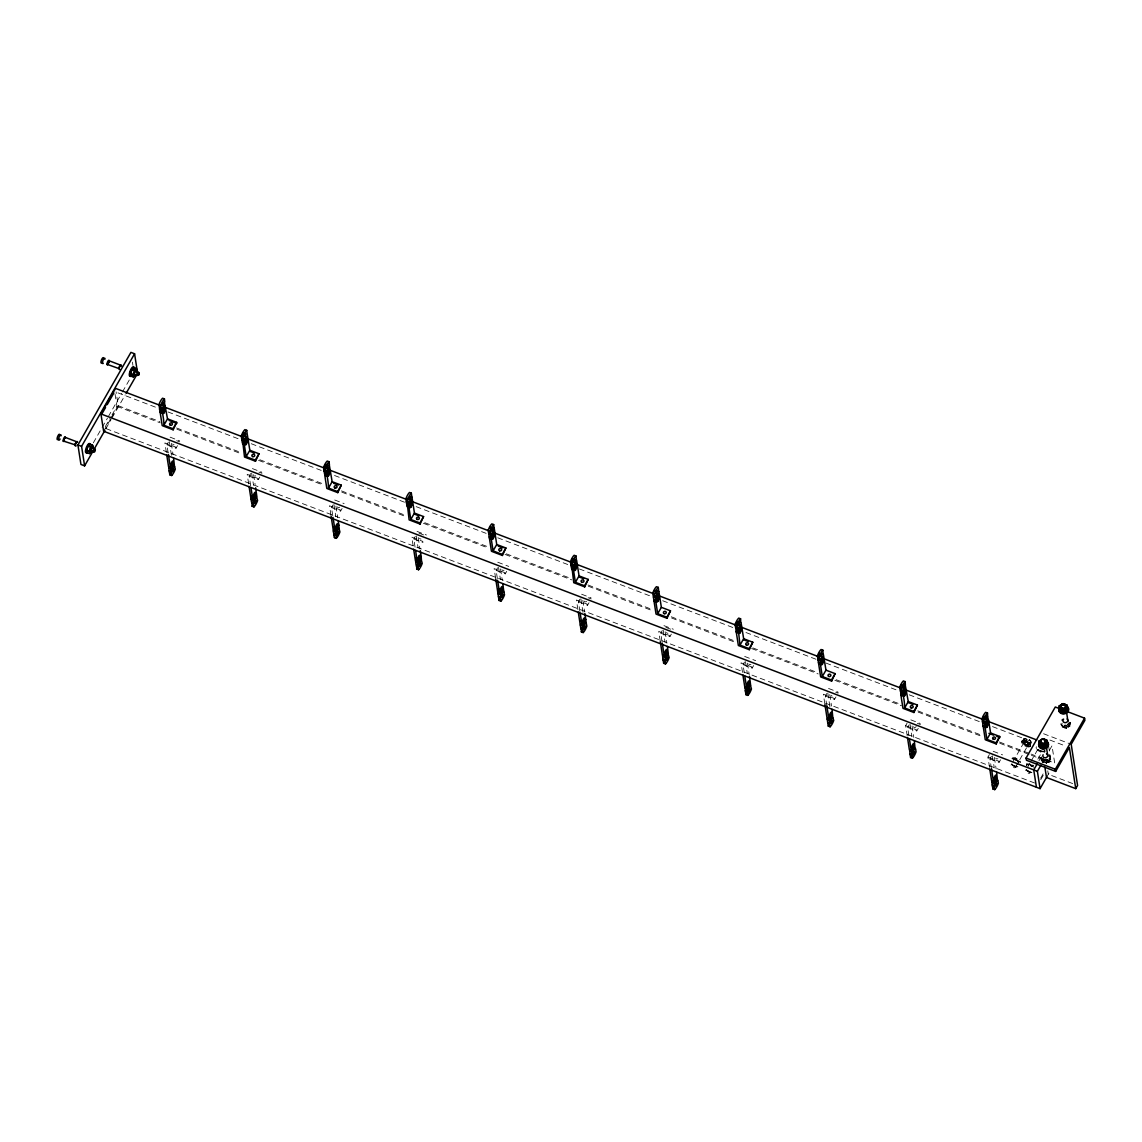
<?xml version="1.0" encoding="UTF-8"?>
<svg xmlns="http://www.w3.org/2000/svg" width="1142" height="1142" viewBox="0 0 1142 1142"><rect width="100%" height="100%" fill="white"/><g stroke="black" fill="none" stroke-linecap="round" stroke-linejoin="round"><path stroke-width="0.75" stroke-dasharray="5 3.75" d="M1029.913 740.187L1031.269 742.7L1029.998 745.74L1026.715 745.598L1023.061 743.099L1024.317 740.901L1023.946 738.531L1026.472 738.417M93.316 442.853L101.253 428.964M102.138 427.422L107.448 418.172M108.319 416.616L121.566 393.476M122.451 391.934L130.402 378.045M105.349 426.58L111.145 416.459M111.973 415.003L116.941 406.324L114.657 391.592M103.622 431.248L110.503 419.228M111.359 417.729L118.24 405.71L116.099 391.849M105.806 428.821L111.102 419.557M111.987 418.015L125.235 394.875M168.16 452.946L166.889 444.738L168.345 442.182M166.889 444.738L176.025 448.235L177.495 445.68M250.712 485.992L249.184 476.157L250.655 473.602M249.184 476.157L258.335 479.64L259.805 477.085M332.765 515.77L331.494 507.562L332.964 505.007M331.494 507.562L340.644 511.059L342.1 508.504M415.074 547.175L413.804 538.981L415.26 536.426M497.384 578.594L496.113 570.386L497.569 567.831M496.113 570.386L505.249 573.884L506.72 571.328M579.936 611.641L578.409 601.805L579.879 599.25M578.409 601.805L587.559 605.289L589.015 602.733M661.989 641.419L660.718 633.21L662.189 630.655M660.718 633.21L669.869 636.694L671.325 634.153M744.298 672.824L743.028 664.615L744.484 662.075M743.028 664.615L752.178 668.113L753.634 665.558M826.851 705.87L825.338 696.035L826.794 693.48M825.338 696.035L834.474 699.518L835.944 696.963M907.233 735.976L905.635 725.67L907.105 723.114M908.904 735.648L907.633 727.44L909.103 724.885M907.633 727.44L916.783 730.937L918.239 728.382M989.543 767.381L987.944 757.075L989.415 754.519M991.47 768.694L989.943 758.859L991.413 756.304M989.943 758.859L999.093 762.342L1000.549 759.787M1021.576 741.672L1022.004 740.944M1023.061 743.099L1022.69 740.715L1023.946 738.531M1023.389 742.628L1023.803 741.9M1012.768 761.999L1024.174 742.086M1022.69 740.715L1025.973 740.858L1027.229 738.66M1026.715 745.598L1027.971 743.413L1031.255 743.542M1015.352 767.367L1028.514 744.37M1017.593 764.398L1019.206 761.571L1015.552 759.059L1012.269 758.916M1028.457 745.298L1028.871 744.57M1029.998 745.74L1029.627 743.371L1030.883 741.172M1030.27 746.254L1030.684 745.526A4.925 2.184 29.8 0 1 1023.832 744.141A4.925 2.184 29.8 0 1 1024.117 740.173A4.925 2.184 29.8 0 1 1030.726 744.912M1027.4 767.595L1030.027 762.999M1030.912 761.457L1037.921 749.195M1037.878 759.159L1042.275 751.493M1038.892 760.9L1040.619 757.888M1042.56 762.299L1044.273 759.287M1049.441 750.28L1052.01 745.769L1054.694 763.099L1031.055 754.077M1040.633 778.244L1043.117 773.905M1040.719 779.729L1043.303 775.232M1046.472 777.474L1049.541 772.12M1044.973 750.337L1043.288 751.636L1040.619 750.608M1026.558 765.483L1028.243 764.198L1032.24 765.725L1034.566 768.537M1068.698 722.187L1069.74 722.458L1069.911 724.542L1069.04 726.997L1066.271 728.51L1062.274 726.983L1062.046 725.498L1066.043 727.026L1069.783 724.756L1069.597 722.229M1049.912 761.357L1049.412 756.09L1049.912 761.357L1045.13 763.356M1031.94 772.292L1029.87 772.406M1041.675 756.818L1041.932 760.615L1045.944 762.142L1049.684 759.873M1017.95 766.767L1015.238 766.824M1030.07 772.463L1025.43 769.28M1015.438 766.882L1010.798 763.698M1043.56 733.735L1071.196 744.284M1049.855 740.03L1066.114 746.226M117.997 392.862L156.311 407.48M167.96 411.934L239.592 439.27M251.254 443.724L321.216 470.418M334.535 475.5L404.496 502.209M416.159 506.648L486.121 533.357M497.784 537.811L567.731 564.505M579.394 568.959L651.026 596.295M662.688 600.735L734.306 628.071M745.969 632.525L815.93 659.22M825.923 663.045L897.555 690.382M909.203 694.821L980.835 722.158M992.498 726.612L1032.468 741.872M118.24 405.71L159.88 421.598M176.539 427.964L241.504 452.746M259.834 459.741L324.785 484.536M341.444 490.889L404.739 515.056M424.738 522.679L488.034 546.832M506.349 553.827L571.314 578.623M587.973 584.975L652.938 609.771M671.253 616.766L734.549 640.919M752.878 647.914L817.843 672.709M836.158 679.704L899.468 703.857M917.783 710.852L982.748 735.648M999.407 742L1029.385 753.434M116.941 406.324L160.251 422.854M176.91 429.206L241.876 454.002M258.535 460.354L323.486 485.15M341.815 492.145L405.11 516.298M423.439 523.293L488.391 548.089M505.05 554.441L571.685 579.879M588.344 586.231L651.639 610.385M671.624 618.022L734.92 642.175M751.579 648.528L818.214 673.951M834.859 680.318L901.495 705.742M918.154 712.094L981.449 736.262M999.778 743.256L1029.756 754.691M1031.426 755.333L1049.741 762.328L1049.241 759.045M170.115 437.172L179.522 440.769M252.411 468.591L261.818 472.174M334.72 499.996L344.127 503.593M417.03 531.415L426.437 534.998M497.769 562.221L508.747 566.403M581.635 594.225L591.042 597.823M663.945 625.645L673.352 629.228M744.684 656.45L755.661 660.647M828.564 688.469L837.971 692.052L838.128 693.137L835.087 691.981M910.859 719.874L920.266 723.471M993.169 751.293L1002.576 754.876M176.639 440.684L179.679 441.854M258.949 472.089L261.989 473.259M418.986 533.171L426.608 536.083M588.173 597.737L591.213 598.908M665.9 627.401L673.523 630.313M917.383 723.386L920.438 724.556M1072.695 783.583L1048.299 774.276L1047.771 770.85M905.635 725.67L916.612 729.852L916.783 730.937M987.944 757.075L998.922 761.257L999.093 762.342M413.804 538.981L422.954 542.464L422.783 541.379L411.805 537.197L413.404 547.503M106.177 428.664L1037.321 784.026M1024.317 740.901L1027.971 743.413M1025.973 740.858L1029.627 743.371M1030.027 740.287L1029.213 739.645A3.697 1.642 29.8 0 1 1030.341 742.942A3.697 1.642 29.8 0 1 1025.102 740.558A3.697 1.642 29.8 0 1 1026.658 738.474M1069.783 724.756L1070.011 726.255M1066.043 727.026L1066.271 728.51M1048.627 746.111L1051.04 761.7M1045.915 758.845L1046.714 763.984M1045.944 762.142L1046.172 763.627M1043.56 758.602L1044.088 762.028M994.354 757.389L996.138 768.88M992.398 755.847L994.268 767.867M912.058 725.984L913.828 737.461M910.088 724.428L911.958 736.462M834.474 699.518L834.317 698.447L823.339 694.25L824.938 704.557M829.749 694.564L831.533 706.056M827.793 693.023L829.92 706.77M752.178 668.113L752.007 667.028L741.03 662.845L742.628 673.152M747.439 663.159L749.223 674.637M745.483 661.603L747.339 673.637M669.869 636.694L669.697 635.623L658.72 631.426L660.319 641.733M665.144 631.74L666.914 643.231M663.174 630.198L665.044 642.218M587.559 605.289L587.388 604.204L576.424 600.021L578.009 610.328M582.834 600.335L584.604 611.812M580.864 598.779L583.005 612.526M505.249 573.884L505.092 572.799L494.115 568.602L495.714 578.908M500.524 568.93L502.309 580.407M498.569 567.374L500.424 579.394M418.215 537.511L419.999 549.002M416.259 535.969L418.115 547.989M340.644 511.059L340.473 509.974L329.496 505.778L331.094 516.084M335.919 506.106L337.689 517.583M333.949 504.55L335.819 516.569M258.335 479.64L258.163 478.555L247.2 474.373L248.785 484.679M253.61 474.687L255.137 484.536M251.654 473.145L253.51 485.164M176.025 448.235L175.868 447.15L164.891 442.953L166.489 453.26M171.3 443.282L173.084 454.759M169.344 441.726L171.471 455.472M132.429 362.128L132.929 365.383M1062.003 723.186L1062.089 724.356M1041.989 759.459L1042.175 762.099M1062.16 725.27L1062.274 726.983M997.865 758.673A1.442 1.213 -8.8 0 1 995.724 758.131M832.175 696.078A1.442 1.213 -8.8 0 1 831.105 695.307M916.169 726.455A1.442 1.213 -8.8 0 1 913.414 726.726M504.036 570.201A1.442 1.213 -8.8 0 1 501.88 569.658M174.098 444.78A1.442 1.213 -8.8 0 1 172.656 444.024M667.942 633.253A1.442 1.213 -8.8 0 1 666.5 632.482M750.951 664.43A1.442 1.213 -8.8 0 1 748.795 663.902M586.617 601.391A1.442 1.213 -8.8 0 1 584.19 601.077M339.702 507.162A1.442 1.213 -8.8 0 1 337.275 506.834M421.027 539.024A1.442 1.213 -8.8 0 1 419.571 538.253M255.68 476.1A1.442 1.213 -8.8 0 1 254.966 475.429M1046.843 759.587A2.455 2.084 -8.8 0 1 1043.874 759.416M1029.313 746.982A4.925 2.184 29.8 0 1 1021.933 743.285A4.925 2.184 29.8 0 1 1025.901 741.515A4.925 2.184 29.8 0 1 1029.927 746.711M1013.753 759.459A2.869 1.27 29.8 0 1 1017.051 759.758A2.869 1.27 29.8 0 1 1018.621 762.399M1015.038 759.716A2.869 1.27 29.8 0 1 1018.493 762.399M1011.926 758.673A4.925 2.184 29.8 0 1 1016.094 759.073A4.925 2.184 29.8 0 1 1020.063 762.371M1012.283 758.031A4.925 2.184 29.8 0 1 1017.037 758.716A4.925 2.184 29.8 0 1 1020.677 762.471M1013.554 765.183A2.455 1.085 29.8 0 1 1015.181 767.595A2.455 1.085 29.8 0 1 1011.769 766.539A2.455 1.085 29.8 0 1 1011.912 764.669M1016.166 765.097A2.455 1.085 29.8 0 1 1015.366 766.168A2.455 1.085 29.8 0 1 1012.683 764.94M1012.026 764.141A2.455 1.085 29.8 0 1 1011.898 763.784M1017.094 766.682A3.697 1.642 29.8 0 1 1013.968 766.382A3.697 1.642 29.8 0 1 1010.998 763.912M1015.167 759.958A2.455 1.085 29.8 0 1 1016.851 760.715M1017.722 761.5A2.455 1.085 29.8 0 1 1018.122 762.271M1043.089 750.879A2.869 1.27 29.8 0 1 1040.119 750.765M1039.477 750.38A2.869 1.27 29.8 0 1 1038.449 749.466M1040.962 752.15A4.925 2.184 29.8 0 1 1036.95 749.395M1036.422 748.61A4.925 2.184 29.8 0 1 1036.551 746.797M1044.687 750.494A4.925 2.184 29.8 0 1 1044.944 751.222M1044.901 751.836A4.925 2.184 29.8 0 1 1044.559 752.307M1044.973 751.564A4.925 2.184 29.8 0 1 1040.234 750.894M1039.134 750.223A4.925 2.184 29.8 0 1 1038.149 749.466M1030.327 765.497A2.869 1.27 29.8 0 1 1032.197 766.625M1028.385 765.04A2.869 1.27 29.8 0 1 1030.684 764.854M1031.354 765.154A2.869 1.27 29.8 0 1 1033.025 766.468M1026.558 764.255A4.925 2.184 29.8 0 1 1030.155 764.412M1031.312 764.94A4.925 2.184 29.8 0 1 1033.382 766.353M1026.786 765.426A4.925 2.184 29.8 0 1 1026.915 763.627M1032.768 764.954A4.925 2.184 29.8 0 1 1033.738 765.725M1028.185 770.764A2.455 1.085 29.8 0 1 1029.627 773.277A2.455 1.085 29.8 0 1 1025.916 771.592A2.455 1.085 29.8 0 1 1027.614 770.493M1031.726 772.263A3.697 1.642 29.8 0 1 1028.599 771.978A3.697 1.642 29.8 0 1 1025.63 769.494M1030.726 771.578A2.455 1.085 29.8 0 1 1028.357 771.235A2.455 1.085 29.8 0 1 1026.53 769.365M1030.926 765.968A2.455 1.085 29.8 0 1 1031.968 766.682M1048.242 759.33A2.869 2.427 -8.8 0 1 1042.96 759.23M1047.742 759.373A2.869 2.427 -8.8 0 1 1043.203 759.287M1048.856 754.577A4.925 4.168 -8.8 0 1 1048.299 761.214A4.925 4.168 -8.8 0 1 1040.947 759.373M1048.927 755.076A4.925 4.168 -8.8 0 1 1050.069 760.015A4.925 4.168 -8.8 0 1 1044.687 762.485M1043.488 762.171A4.925 4.168 -8.8 0 1 1042.418 761.614M1041.575 760.829A4.925 4.168 -8.8 0 1 1041.019 759.873M1049.013 758.217A3.697 3.126 -8.8 0 1 1045.201 763.184M1043.503 762.528A3.697 3.126 -8.8 0 1 1042.332 759.616M1047.514 759.644A2.455 2.084 -8.8 0 1 1043.631 759.587M1068.584 723.6A2.869 2.427 -8.8 0 1 1067.913 724.756M1067.356 725.199A2.869 2.427 -8.8 0 1 1063.873 725.141M1061.046 724.256A4.925 4.168 -8.8 0 0 1066.628 726.797A4.925 4.168 -8.8 0 0 1070.596 722.272L1070.668 722.772A4.925 4.168 -8.8 0 1 1066.071 727.383A4.925 4.168 -8.8 0 1 1060.875 723.7M1068.255 723.714A2.869 2.427 -8.8 0 1 1067.841 724.256M1065.871 725.156A2.869 2.427 -8.8 0 1 1065.129 725.141M1069.112 723.1A3.697 3.126 -8.8 0 1 1067.213 727.882A3.697 3.126 -8.8 0 1 1062.374 725.313M1068.184 723.543A2.455 2.084 -8.8 0 1 1067.613 724.542M1066.557 725.184A2.455 2.084 -8.8 0 1 1064.687 725.141M1023.817 743.87A2.869 1.27 29.8 0 0 1028.257 745.569A2.869 1.27 29.8 0 0 1025.687 742.443A2.869 1.27 29.8 0 0 1023.817 743.87M1024.246 743.142A2.869 1.27 29.8 0 0 1028.671 744.841A2.869 1.27 29.8 0 0 1026.101 741.715A2.869 1.27 29.8 0 0 1024.246 743.142M1024.545 743.157A2.455 1.085 29.8 0 0 1028.342 744.613A2.455 1.085 29.8 0 0 1026.144 741.929A2.455 1.085 29.8 0 0 1024.545 743.157"/><path stroke-width="1.5" d="M164.519 402.955L167.517 418.857L163.863 425.238L173.013 428.735L173.184 429.82L162.207 425.623L160.166 412.405C162.478 404.868 164.405 426.066 163.863 425.238M915.07 748.924L914.342 740.744M74.83 444.395L74.858 445.394M76.571 442.711L76.543 441.711M93.787 451.218C94.615 454.916 96.827 445.423 93.658 451.004M118.625 368.209L120.096 365.026L120.424 366.097M138.325 374.776C135.57 377.945 140.309 368.481 138.582 374.633M137.954 373.648C139.781 368.538 134.385 376.674 137.397 375.333M138.225 375.118C139.966 369.851 138.782 377.574 138.468 374.476M242.418 435.859L242.746 434.445M407.08 498.255L407.123 499.24M417.415 564.947L417.372 565.704M909.917 749.623L909.946 753.506L912.315 753.948L912.401 758.217L910.574 757.517L909.946 753.506M92.559 445.18L90.646 447.022L89.105 451.247L89.461 453.617L86.949 452.646L86.592 450.276L88.134 446.065L90.047 444.224L92.559 445.18L93.073 447.007M136.426 368.566L134.513 370.408L132.957 374.633L133.329 377.003L130.816 376.046L130.445 373.662L131.987 369.451L133.914 367.61L136.426 368.566L136.612 372.164M256.679 497.284L257.607 500.539A7.452 2.227 -69.1 0 1 253.952 506.92L252.125 506.22L252.039 501.952M905.306 685.428L908.275 701.559L904.621 707.94L913.771 711.437L913.928 712.522L902.965 708.326L900.91 695.121C903.565 689.297 904.849 705.956 904.621 707.94M987.616 716.848L988.701 720.845L986.874 720.145M74.815 444.395L76.543 441.74M93.558 451.433L94.957 449.848M324.885 466.364L324.956 467.935M335.22 533.057L335.134 534.527M736.062 627.543L736.133 631.212L738.503 631.654L740.002 645.116L749.152 648.613L749.323 649.698L738.346 645.501L736.133 631.212M745.269 687.013L745.341 690.682L747.71 691.124L747.796 695.392L745.954 694.693L745.341 690.682M900.681 690.368L900.738 694.036M339.031 528.575L339.916 531.944A7.452 2.227 -69.1 0 1 336.262 538.325L334.435 537.625C332.022 531.001 337.889 533.157 336.262 538.325M421.327 559.98L422.226 563.363A7.452 2.227 -69.1 0 1 418.572 569.744L416.73 569.044L416.659 564.776M503.679 591.27L503.765 592.227M585.946 622.804L586.231 623.475M668.256 654.209L668.284 655.08M740.758 622.361L740.573 618.807L738.746 618.107A7.452 2.227 -69.1 0 0 735.091 624.488L735.548 627.415L737.875 627.743L737.96 631.911M750.551 685.628L751.45 688.997A7.452 2.227 -69.1 0 1 747.796 695.392M905.378 685.186L905.192 681.631L903.365 680.932A7.452 2.227 -69.1 0 0 899.71 687.313L900.153 690.239L902.494 690.567L902.58 694.736M987.673 716.605L987.502 713.036L985.66 712.337A7.452 2.227 -69.1 0 0 982.006 718.732L982.463 721.658L984.789 721.987L984.875 726.141L983.048 725.441L982.463 721.658M108.704 362.713L108.818 360.658L107.277 364.384L119.239 368.666M94.258 450.548C95.7 444.409 90.489 454.53 93.801 451.547M137.825 373.962L138.168 375.019M170.772 469.719L170.658 471.803M818.728 654.837L819.328 653.367M823.039 653.866L822.882 650.212L821.055 649.513A7.452 2.227 -69.1 0 0 817.401 655.908L817.858 658.834L820.184 659.162L820.27 663.316L818.443 662.617L817.858 658.834M983.333 717.647L983.947 716.191M329.324 465.051L332.136 481.681L328.482 488.062L337.618 491.56L337.789 492.645L326.812 488.448L324.771 475.229C327.269 467.749 328.782 489.104 328.482 488.062M339.117 528.318L338.874 525.234L337.047 524.535M411.62 496.47L411.534 497.584L410.149 496.47M421.412 559.737L421.184 556.639L419.357 555.94M493.929 527.875L494.086 528.86M503.722 591.142L502.808 583.69M576.282 559.18L576.082 560.351M668.341 653.966L667.428 646.515M750.637 685.371L749.48 676.278M571.971 560.094L572.656 558.752M736.59 622.918L737.261 621.576M901.195 685.728L901.638 684.786M91.389 451.775L89.461 453.617M135.241 375.161L133.329 377.003M247.115 433.403L246.743 430.334L244.916 429.635A7.452 2.227 -69.1 0 0 241.262 436.03L241.704 438.956L244.045 439.285L244.131 443.439L242.304 442.739L241.704 438.956M329.424 464.823L329.053 461.753L327.226 461.054A7.452 2.227 -69.1 0 0 323.557 467.435L324.014 470.361L326.355 470.69L326.426 474.844M411.734 496.228L411.348 493.158L409.521 492.459A7.452 2.227 -69.1 0 0 405.867 498.84L406.324 501.766L408.65 502.109L408.736 506.263L406.909 505.563L406.324 501.766M576.339 559.052L575.968 555.983L574.14 555.283A7.452 2.227 -69.1 0 0 570.486 561.664L570.929 564.591L573.27 564.919L573.355 569.087L571.528 568.388L570.929 564.591M586.132 622.319L585.789 619.464L583.962 618.764M91.845 450.233C89.347 454.673 91.117 445.594 92.402 448.221M159.994 411.334C157.824 405.01 163.292 407.009 161.821 412.019M164.776 402.07L164.434 398.929L162.607 398.23A7.452 2.227 -69.1 0 0 158.952 404.611L159.409 407.537M168.773 468.092C168.873 464.494 172.485 468.505 171.029 471.503L169.202 470.804L168.773 468.092L170.615 468.791M174.655 466.478L175.297 469.119A7.452 2.227 -69.1 0 1 171.643 475.5L169.815 474.815L169.202 470.804M171.643 475.5L171.029 471.503M247.286 434.474L249.827 450.276L258.977 453.759L255.48 461.225L244.516 457.043L242.832 442.482M255.48 461.225L255.323 460.14L246.172 456.657L244.131 443.439M251.083 499.497C251.269 495.956 254.723 499.896 253.338 502.908L251.511 502.209L251.083 499.497L252.91 500.196M256.879 496.756L255.637 487.82M253.952 506.92L253.338 502.908M325.256 465.351L325.984 464.252M324.599 474.158L324.014 470.361M333.807 533.628C331.608 527.361 337.204 529.36 335.634 534.328M411.977 497.17L414.446 513.086L423.582 516.584L420.099 524.05L409.122 519.867L407.451 505.306M420.099 524.05L419.928 522.965L410.792 519.482L408.736 506.263M415.702 562.321C415.788 558.723 419.399 562.749 417.943 565.733L416.116 565.033L415.702 562.321L417.529 563.02M418.572 569.744L417.943 565.733M489.875 528.175L490.589 527.062M488.79 534.27C488.99 530.73 492.43 534.656 491.046 537.668L489.219 536.968L488.79 534.27L490.632 534.97M494.001 527.718L493.658 524.578L491.831 523.878A7.452 2.227 -69.1 0 0 488.176 530.259L488.633 533.186M492.416 527.761C494.186 535.441 486.735 527.49 494.286 528.575L496.741 544.506L505.892 547.989L502.409 555.469L491.431 551.272L489.219 536.968M502.409 555.469L502.237 554.384L493.087 550.887L491.046 537.668M497.998 593.74C498.312 590.1 501.552 594.183 500.253 597.152L498.426 596.452L497.998 593.74L499.839 594.44M503.836 592.17L504.521 594.768A7.452 2.227 -69.1 0 1 500.867 601.149L499.04 600.449L498.426 596.452M500.867 601.149L500.253 597.152M574.726 559.18C576.496 566.846 569.044 558.895 576.582 559.994L579.051 575.911L588.201 579.408L584.704 586.874L573.741 582.691L572.056 568.131M584.704 586.874L584.547 585.789L575.397 582.306L573.355 569.087M580.307 625.145C580.364 621.562 584.047 625.559 582.563 628.557L580.721 627.857L580.307 625.145L582.135 625.845M586.303 623.375L586.831 626.173A7.452 2.227 -69.1 0 1 583.177 632.568L581.349 631.869L581.235 627.486M583.177 632.568L582.563 628.557M654.48 590.999L654.966 590.171M653.41 597.095C653.51 593.497 657.107 597.509 655.651 600.492L653.824 599.793L653.41 597.095L655.237 597.78M658.863 591.456L661.361 607.33L670.497 610.813L667.014 618.279L656.036 614.096L653.824 599.793M667.014 618.279L666.842 617.208L657.706 613.711L655.651 600.492M662.617 656.564C662.674 652.981 666.343 656.978 664.858 659.962L663.031 659.277L662.617 656.564L664.444 657.264M668.37 655.037L669.141 657.592A7.452 2.227 -69.1 0 1 665.486 663.973L663.659 663.274L663.031 659.277M665.486 663.973L664.858 659.962M747.168 691.381L747.082 687.213L744.755 686.884L742.885 674.865M823.382 654.409L825.966 670.154L835.116 673.637L831.633 681.103L820.655 676.92L818.443 662.617M831.633 681.103L831.462 680.018L822.311 676.535L820.27 663.316M827.222 719.389C827.536 715.748 830.776 719.831 829.477 722.786L827.65 722.087L827.222 719.389L829.049 720.088M832.889 717.904L833.746 720.416A7.452 2.227 -69.1 0 1 830.091 726.797L828.264 726.098L827.65 722.087M830.091 726.797L829.477 722.786M911.787 754.205L911.701 750.037L909.36 749.709L907.505 737.689M988.701 720.845L990.585 732.978L999.721 736.462L996.238 743.927L985.261 739.745L983.048 725.441M996.238 743.927L996.067 742.842L986.931 739.359L984.875 726.141M991.841 782.213C991.87 778.544 995.581 782.67 994.082 785.61L992.255 784.911L991.841 782.213L993.668 782.898M996.081 779.615L997.908 780.314L998.365 783.241A7.452 2.227 -69.1 0 1 994.711 789.622L992.883 788.922L992.255 784.911M994.711 789.622L994.082 785.61M92.545 451.961L84.608 465.85L80.939 464.451L77.927 444.952L130.916 352.378L134.585 353.777L137.34 371.65M84.608 465.85L81.582 446.351L134.585 353.777M1046.957 776.617L1040.077 788.637L103.622 431.248L100.939 413.918L115.556 388.38L158.866 404.91M102.238 413.304L105.549 407.508M107.205 404.611L113.829 393.034M94.315 448.877L104.921 430.363M126.12 393.333L136.712 374.819M173.013 428.735L176.667 422.354L167.517 418.857M173.184 429.82L176.667 422.354M246.172 456.657L249.827 450.276M255.323 460.14L258.977 453.759M337.618 491.56L341.272 485.164L332.136 481.681M337.789 492.645L341.272 485.164M410.792 519.482L414.446 513.086M419.928 522.965L423.582 516.584M493.087 550.887L496.741 544.506M502.237 554.384L505.892 547.989M575.397 582.306L579.051 575.911M584.547 585.789L588.201 579.408M657.706 613.711L661.361 607.33M666.842 617.208L670.497 610.813M740.002 645.116L743.656 638.735L741.115 622.932M749.152 648.613L752.806 642.232L743.656 638.735M749.323 649.698L752.806 642.232M822.311 676.535L825.966 670.154M831.462 680.018L835.116 673.637M913.771 711.437L917.426 705.057L908.275 701.559M913.928 712.522L917.426 705.057M986.931 739.359L990.585 732.978M996.067 742.842L999.721 736.462M1044.887 767.181L1046.472 777.474L1075.735 788.637L1069.369 747.468L1055.665 771.407L1026.401 760.244L1026.058 758.074L1055.294 706.998L1060.176 708.868M1037.179 763.898L1033.738 769.908L1036.422 787.238M1040.077 788.637L1037.393 771.307L1040.833 765.297M1055.665 771.407L1055.322 769.251L1084.572 718.175L1066.685 711.352M1075.735 788.637L1077.563 785.439L1071.196 744.284L1084.9 720.331L1084.572 718.175M915.527 749.024L913.771 748.196M108.276 363.656L107.405 364.484M64.423 440.27L63.41 440.998L64.951 437.258L76.4 441.64M243.189 433.489L243.888 432.675M338.874 525.234L338.203 520.866M421.184 556.639L420.256 550.63M585.789 619.464L584.861 613.454M135.213 374.49C132.957 376.346 135.57 369.037 136.269 371.607M75.629 445.009L63.538 441.098M95.186 449.777L93.744 451.504M658.748 591.627L658.277 587.388L656.436 586.702A7.452 2.227 -69.1 0 0 652.781 593.083L653.238 596.01M1059.319 705.856L1063.059 703.586L1067.056 705.114L1067.356 707.041L1067.627 710.824L1063.887 713.093L1059.89 711.566L1059.319 705.856L1059.89 711.566M1063.887 713.093L1063.587 711.166L1067.327 708.911L1067.056 705.114M1039.22 740.958L1042.946 738.703L1046.957 740.23L1047.257 742.157L1047.528 745.94L1043.788 748.21L1039.777 746.682L1039.22 740.958L1039.777 746.682M1043.788 748.21L1043.488 746.283L1047.228 744.027L1046.957 740.23M174.498 466.607L173.584 458.042M997.466 780.728L996.652 772.163M1059.59 709.639L1063.587 711.166M1039.491 744.755L1043.488 746.283M108.818 360.658L120.267 365.026M131.987 369.451L134.513 370.408M130.445 373.662L132.957 374.633M158.952 404.611L160.779 405.31L161.236 408.236M241.262 436.03L243.089 436.715L243.546 439.641M323.557 467.435L325.399 468.134L325.841 471.061M405.867 498.84L407.694 499.539L408.151 502.466M488.176 530.259L490.004 530.959L490.46 533.885M570.486 561.664L572.313 562.364L572.77 565.29M652.781 593.083L654.623 593.783L655.065 596.709M735.091 624.488L736.918 625.188L737.375 628.114M817.401 655.908L819.228 656.607L819.685 659.534M899.71 687.313L901.538 688.012L901.98 690.939M982.006 718.732L983.833 719.431L984.29 722.358M165.533 407.451L242.147 436.687M247.143 438.599L325.441 468.477M328.768 469.747L407.052 499.625M412.048 501.538L488.676 530.773M493.672 532.686L571.956 562.563M576.967 564.462L653.581 593.712M660.247 596.252L735.205 624.86M740.202 626.772L818.486 656.65M823.482 658.549L900.11 687.798M905.106 689.697L983.39 719.574M986.731 720.859L1036.693 739.93M159.566 408.622L161.407 409.321M241.876 440.027L243.703 440.726M324.185 471.446L326.012 472.146M406.495 502.851L408.322 503.551M571.1 565.675L572.927 566.375M735.719 628.5L737.546 629.199M818.015 659.905L819.842 660.604M900.324 691.324L902.151 692.023M982.634 722.729L984.461 723.428M160.166 412.405L161.993 413.104M242.461 443.824L244.288 444.523M324.771 475.229L326.598 475.928M407.08 506.648L408.907 507.348M489.39 538.053L491.217 538.753M571.685 569.473L573.512 570.172M653.995 600.878L655.822 601.577M736.304 632.297L738.132 632.996M818.6 663.702L820.441 664.401M900.91 695.121L902.737 695.806M983.219 726.526L985.046 727.226M169.002 420.442L176.839 423.425M249.741 451.247L254.438 453.046M333.607 483.266L338.317 485.065M414.346 514.071L419.043 515.87M498.226 546.09L502.923 547.875M578.951 576.896L583.662 578.694M743.57 639.72L748.267 641.519M908.176 702.544L912.886 704.343M988.915 733.364L993.626 735.148M996.752 736.347L999.892 737.546M1026.058 758.074L1055.322 769.251M100.939 413.918L1037.393 771.307M333.393 530.916L335.22 531.615M744.927 687.969L746.754 688.669M909.532 750.794L911.359 751.493M169.373 471.889L171.2 472.574M251.668 503.294L253.495 503.993M333.978 534.699L335.805 535.398M416.288 566.118L418.115 566.817M498.583 597.523L500.424 598.222M580.893 628.942L582.72 629.642M663.202 660.347L665.029 661.047M745.512 691.767L747.339 692.466M827.807 723.172L829.649 723.871M910.117 754.591L911.944 755.29M992.427 785.996L994.254 786.695M88.134 446.065L90.646 447.022M77.927 444.952L81.582 446.351M86.592 450.276L89.105 451.247M832.818 717.875L832.033 709.339M1067.327 708.911L1067.627 710.824M1066.628 712.694L1067.956 721.287M1047.228 744.027L1047.528 745.94M1046.529 747.81L1047.856 756.389M991.47 768.694L993.497 781.827M989.814 769.094L991.67 781.128M915.598 748.895L916.055 751.821A7.452 2.227 -69.1 0 1 912.401 758.217M909.417 738.931L911.188 750.408M826.851 705.87L828.892 719.003M824.938 704.557L827.065 718.304M744.798 676.107L746.582 687.584M662.246 643.046L664.273 656.179M660.319 641.733L662.446 655.479M580.193 613.283L581.963 624.76M578.28 612.041L580.136 624.06M497.627 580.236L499.668 593.355M495.714 578.908L497.841 592.655M415.574 550.458L417.358 561.935M413.661 549.216L415.531 561.25M333.021 517.412L335.049 530.53M331.094 516.084L333.221 529.831M250.969 487.634L252.753 499.111M249.056 486.392L250.912 498.426M168.416 454.587L170.444 467.706M166.746 454.987L168.616 467.007M133.914 367.61L134.271 369.979M130.402 373.02A2.455 0.742 -69.1 0 1 130.802 371.336M131.044 370.75A2.455 0.742 -69.1 0 1 131.887 369.423M87.463 446.822A2.455 0.742 -69.1 0 0 86.935 447.95A2.869 0.856 -69.1 0 1 87.42 446.608M88.034 446.037A2.455 0.742 -69.1 0 1 88.505 445.808M993.183 788.637A7.452 2.227 -69.1 0 1 992.883 788.922M993.012 782.627A2.455 0.742 -69.1 0 1 992.955 780.757M901.523 691.852A2.455 0.742 -69.1 0 1 901.281 691.452M901.538 688.012A7.452 2.227 -69.1 0 1 905.192 681.631M983.833 723.257A2.455 0.742 -69.1 0 1 983.762 721.387M983.833 719.431A7.452 2.227 -69.1 0 1 987.502 713.036M828.578 725.812A7.452 2.227 -69.1 0 1 828.264 726.098M828.621 719.76A2.455 0.742 -69.1 0 1 828.335 717.933M819.228 656.607A7.452 2.227 -69.1 0 1 822.882 650.212M911.516 756.475A7.452 2.227 -69.1 0 1 910.574 757.517M910.716 751.208A2.455 0.742 -69.1 0 1 910.459 750.822M654.623 593.783A7.452 2.227 -69.1 0 1 658.277 587.388M654.923 600.906A2.455 0.742 -69.1 0 1 654.908 600.506M736.918 625.188A7.452 2.227 -69.1 0 1 740.573 618.807M499.668 599.821A7.452 2.227 -69.1 0 1 499.04 600.449M498.454 590.343A2.455 0.742 -69.1 0 1 498.54 588.601M170.772 473.773A7.452 2.227 -69.1 0 1 169.815 474.815M572.313 562.364A7.452 2.227 -69.1 0 1 575.968 555.983M572.713 569.758A2.455 0.742 -69.1 0 1 572.67 568.588M160.779 405.31A7.452 2.227 -69.1 0 1 164.434 398.929M161.55 412.79A2.455 0.742 -69.1 0 1 161.465 410.349M663.959 662.988A7.452 2.227 -69.1 0 1 663.659 663.274M746.911 693.651A7.452 2.227 -69.1 0 1 745.954 694.693M582.292 630.827A7.452 2.227 -69.1 0 1 581.349 631.869M580.664 621.491A2.455 0.742 -69.1 0 1 580.721 620.577M335.063 536.997A7.452 2.227 -69.1 0 1 334.435 537.625M334.006 527.647A2.455 0.742 -69.1 0 1 333.735 526.847M417.358 568.402A7.452 2.227 -69.1 0 1 416.73 569.044M416.302 559.066A2.455 0.742 -69.1 0 1 416.102 557.753M490.004 530.959A7.452 2.227 -69.1 0 1 493.658 524.578M490.56 538.467A2.455 0.742 -69.1 0 1 490.489 536.597M325.399 468.134A7.452 2.227 -69.1 0 1 329.053 461.753M325.955 475.657A2.455 0.742 -69.1 0 1 326.084 473.173M253.067 505.178A7.452 2.227 -69.1 0 1 252.125 506.22M251.911 496.199A2.455 0.742 -69.1 0 1 251.697 496.242M407.694 499.539A7.452 2.227 -69.1 0 1 411.348 493.158M408.251 507.062A2.455 0.742 -69.1 0 1 408.194 505.192M243.089 436.715A7.452 2.227 -69.1 0 1 246.743 430.334M1046.472 753.806A2.455 2.084 -8.8 0 1 1047.4 756.618A2.455 2.084 -8.8 0 1 1044.059 757.546A2.455 2.084 -8.8 0 1 1043.131 754.748M1067.085 719.003A2.455 2.084 -8.8 0 1 1067.113 721.958A2.455 2.084 -8.8 0 1 1063.645 722.129A2.455 2.084 -8.8 0 1 1063.616 719.174M1045.101 746.383A2.869 2.427 -8.8 0 1 1044.43 746.682M1042.232 746.654A2.869 2.427 -8.8 0 1 1041.618 746.326M1044.502 740.287A4.925 4.168 -8.8 0 1 1048.085 745.755A4.925 4.168 -8.8 0 1 1040.947 748.081A4.925 4.168 -8.8 0 1 1039.848 741.8M1045.772 741.015A4.925 4.168 -8.8 0 1 1047.771 746.854A4.925 4.168 -8.8 0 1 1040.662 748.324A4.925 4.168 -8.8 0 1 1039.919 742.243M1044.273 740.33A2.455 2.084 -8.8 0 1 1045.373 743.085A2.455 2.084 -8.8 0 1 1042.089 744.17A2.455 2.084 -8.8 0 1 1040.99 741.415M1062.031 720.117A4.925 4.168 -8.8 0 1 1062.988 719.374M1065.757 710.824A2.869 2.427 -8.8 0 1 1065.201 711.266M1061.717 711.209A2.869 2.427 -8.8 0 1 1061.232 710.752M1065.814 705.471A4.925 4.168 -8.8 0 1 1067.799 711.309A4.925 4.168 -8.8 0 1 1060.704 712.779A4.925 4.168 -8.8 0 1 1059.947 706.698M1063.33 705.142A4.925 4.168 -8.8 0 1 1064.601 705.171M1065.886 705.899A4.925 4.168 -8.8 0 1 1067.87 711.737A4.925 4.168 -8.8 0 1 1060.761 713.222A4.925 4.168 -8.8 0 1 1060.019 707.126M1064.915 705.499A2.455 2.084 -8.8 0 1 1065.115 708.44A2.455 2.084 -8.8 0 1 1061.66 708.768A2.455 2.084 -8.8 0 1 1061.446 705.827M1062.503 705.185A2.455 2.084 -8.8 0 1 1064.387 705.214M58.299 438.999A2.869 0.856 -69.1 0 1 57.114 438.528A2.869 0.856 -69.1 0 1 58.727 434.631A2.869 0.856 -69.1 0 1 59.627 435.773M60.098 439.028A2.869 0.856 -69.1 0 1 58.57 439.599A2.869 0.856 -69.1 0 1 59.855 435.63A2.869 0.856 -69.1 0 1 61.154 435.744M64.452 440.484A2.455 0.742 -69.1 0 1 63.138 440.841A2.455 0.742 -69.1 0 1 64.437 437.3A2.455 0.742 -69.1 0 1 65.294 438.171M86.392 452.66A4.925 1.47 -69.1 0 1 86.706 446.593A4.925 1.47 -69.1 0 1 89.89 445.095M87.763 446.079A2.869 0.856 -69.1 0 1 88.405 445.466M87.235 452.989A4.925 1.47 -69.1 0 1 87.292 447.507A4.925 1.47 -69.1 0 1 90.689 444.609M91.731 451.504A3.697 1.099 -69.1 0 1 89.761 452.046A3.697 1.099 -69.1 0 1 91.703 446.736A3.697 1.099 -69.1 0 1 93.002 448.049M76.057 445.922A2.455 0.742 -69.1 0 1 75.358 445.023A2.455 0.742 -69.1 0 1 76.614 441.954A2.455 0.742 -69.1 0 1 77.542 442.325M101.824 362.771A2.869 0.856 -69.1 0 1 101.024 361.514A2.869 0.856 -69.1 0 1 102.694 357.903A2.869 0.856 -69.1 0 1 103.479 359.159M103.28 363.327A2.869 0.856 -69.1 0 1 102.466 362.285A2.869 0.856 -69.1 0 1 103.936 358.702A2.869 0.856 -69.1 0 1 105.007 359.13M108.304 363.87A2.455 0.742 -69.1 0 1 106.991 364.227A2.455 0.742 -69.1 0 1 108.29 360.686A2.455 0.742 -69.1 0 1 109.161 361.557M109.018 362.128A2.455 0.742 -69.1 0 1 108.833 362.742M130.773 375.675A4.925 1.47 -69.1 0 1 129.36 373.877A4.925 1.47 -69.1 0 1 131.887 367.753A4.925 1.47 -69.1 0 1 133.742 368.481M130.288 372.677A2.869 0.856 -69.1 0 1 130.673 371.307M130.959 370.622A2.869 0.856 -69.1 0 1 131.958 369.08M132.129 370.308A2.869 0.856 -69.1 0 1 133.643 369.594M132.186 375.333A4.925 1.47 -69.1 0 1 130.131 375.147A4.925 1.47 -69.1 0 1 132.144 368.909A4.925 1.47 -69.1 0 1 134.556 367.995M135.584 374.89A3.697 1.099 -69.1 0 1 133.614 375.433A3.697 1.099 -69.1 0 1 135.57 370.122A3.697 1.099 -69.1 0 1 136.869 371.435M132.158 370.522A2.455 0.742 -69.1 0 1 133 369.551M119.653 369.494A2.455 0.742 -69.1 0 1 119.325 367.852A2.455 0.742 -69.1 0 1 120.752 365.055A2.455 0.742 -69.1 0 1 121.338 366.211M161.993 404.725C163.506 407.922 164.348 397.559 161.993 404.725M172.328 471.403C173.827 474.615 174.669 464.252 172.328 471.403M244.302 436.13C245.815 439.342 246.658 428.964 244.302 436.13M254.623 502.823C256.136 506.034 256.979 495.657 254.623 502.823M326.612 467.535C328.111 470.747 328.953 460.383 326.612 467.535M336.933 534.228C338.446 537.439 339.288 527.076 336.933 534.228M408.922 498.954C410.421 502.137 411.22 491.931 408.922 498.954M419.242 565.647C420.741 568.859 421.584 558.481 419.242 565.647M501.552 597.052C503.051 600.264 503.893 589.886 501.552 597.052M583.847 628.471C585.361 631.669 586.203 621.305 583.847 628.471M655.836 593.183C657.335 596.395 658.177 586.032 655.836 593.183M666.157 659.876C667.67 663.088 668.513 652.71 666.157 659.876M738.132 624.603C739.645 627.786 740.444 617.579 738.132 624.603M748.467 691.295C749.966 694.493 750.808 684.129 748.467 691.295M820.441 656.008C821.954 659.22 822.797 648.842 820.441 656.008M830.762 722.7C832.275 725.884 833.075 715.677 830.762 722.7M902.751 687.427C904.264 690.639 905.106 680.261 902.751 687.427M913.072 754.105C914.585 757.317 915.427 746.954 913.072 754.105M985.061 718.832C986.56 722.044 987.402 711.666 985.061 718.832M995.381 785.525C996.895 788.737 997.723 778.359 995.381 785.525M995.039 779.087A2.455 0.742 -69.1 0 0 996.138 775.147A2.455 0.742 -69.1 0 0 994.211 777.759A2.455 0.742 -69.1 0 0 995.039 779.087M995.61 782.77A2.455 0.742 -69.1 0 0 996.709 778.83A2.455 0.742 -69.1 0 0 994.782 781.442A2.455 0.742 -69.1 0 0 995.61 782.77M911.116 707.897A1.442 1.213 -8.8 0 0 913.186 706.641A1.442 1.213 -8.8 0 0 910.959 705.799A1.442 1.213 -8.8 0 0 911.116 707.897M904.107 691.995A2.455 0.742 -69.1 0 0 905.206 688.055A2.455 0.742 -69.1 0 0 903.279 690.667A2.455 0.742 -69.1 0 0 904.107 691.995M904.678 695.678A2.455 0.742 -69.1 0 0 905.777 691.738A2.455 0.742 -69.1 0 0 903.85 694.35A2.455 0.742 -69.1 0 0 904.678 695.678M993.412 739.302A1.442 1.213 -8.8 0 0 995.481 738.06A1.442 1.213 -8.8 0 0 993.269 737.204A1.442 1.213 -8.8 0 0 993.412 739.302M986.417 723.4A2.455 0.742 -69.1 0 0 987.516 719.46A2.455 0.742 -69.1 0 0 985.589 722.087A2.455 0.742 -69.1 0 0 986.417 723.4M986.988 727.083A2.455 0.742 -69.1 0 0 988.087 723.143A2.455 0.742 -69.1 0 0 986.16 725.77A2.455 0.742 -69.1 0 0 986.988 727.083M830.42 716.262A2.455 0.742 -69.1 0 0 831.519 712.322A2.455 0.742 -69.1 0 0 829.592 714.935A2.455 0.742 -69.1 0 0 830.42 716.262M830.991 719.945A2.455 0.742 -69.1 0 0 832.09 716.005A2.455 0.742 -69.1 0 0 830.163 718.618A2.455 0.742 -69.1 0 0 830.991 719.945M828.807 676.478A1.442 1.213 -8.8 0 0 830.876 675.236A1.442 1.213 -8.8 0 0 828.649 674.38A1.442 1.213 -8.8 0 0 828.807 676.478M821.812 660.576A2.455 0.742 -69.1 0 0 822.897 656.636A2.455 0.742 -69.1 0 0 820.97 659.262A2.455 0.742 -69.1 0 0 821.812 660.576M822.368 664.259A2.455 0.742 -69.1 0 0 823.468 660.319A2.455 0.742 -69.1 0 0 821.541 662.945A2.455 0.742 -69.1 0 0 822.368 664.259M912.729 747.667A2.455 0.742 -69.1 0 0 913.828 743.727A2.455 0.742 -69.1 0 0 911.901 746.354A2.455 0.742 -69.1 0 0 912.729 747.667M913.3 751.35A2.455 0.742 -69.1 0 0 914.399 747.41A2.455 0.742 -69.1 0 0 912.472 750.037A2.455 0.742 -69.1 0 0 913.3 751.35M664.187 613.654A1.442 1.213 -8.8 0 0 666.257 612.412A1.442 1.213 -8.8 0 0 664.044 611.555A1.442 1.213 -8.8 0 0 664.187 613.654M657.192 597.751A2.455 0.742 -69.1 0 0 658.292 593.811A2.455 0.742 -69.1 0 0 656.365 596.438A2.455 0.742 -69.1 0 0 657.192 597.751M657.763 601.434A2.455 0.742 -69.1 0 0 658.863 597.494A2.455 0.742 -69.1 0 0 656.935 600.121A2.455 0.742 -69.1 0 0 657.763 601.434M746.497 645.073A1.442 1.213 -8.8 0 0 748.567 643.817A1.442 1.213 -8.8 0 0 746.354 642.975A1.442 1.213 -8.8 0 0 746.497 645.073M739.502 629.171A2.455 0.742 -69.1 0 0 740.601 625.231A2.455 0.742 -69.1 0 0 738.674 627.843A2.455 0.742 -69.1 0 0 739.502 629.171M740.073 632.854A2.455 0.742 -69.1 0 0 741.172 628.914A2.455 0.742 -69.1 0 0 739.245 631.526A2.455 0.742 -69.1 0 0 740.073 632.854M501.195 590.614A2.455 0.742 -69.1 0 0 502.294 586.674A2.455 0.742 -69.1 0 0 500.367 589.301A2.455 0.742 -69.1 0 0 501.195 590.614M501.766 594.297A2.455 0.742 -69.1 0 0 502.865 590.357A2.455 0.742 -69.1 0 0 500.938 592.983A2.455 0.742 -69.1 0 0 501.766 594.297M171.971 464.965A2.455 0.742 -69.1 0 0 173.07 461.025A2.455 0.742 -69.1 0 0 171.143 463.652A2.455 0.742 -69.1 0 0 171.971 464.965M172.542 468.648A2.455 0.742 -69.1 0 0 173.641 464.708A2.455 0.742 -69.1 0 0 171.714 467.335A2.455 0.742 -69.1 0 0 172.542 468.648M581.892 582.249A1.442 1.213 -8.8 0 0 583.962 580.992A1.442 1.213 -8.8 0 0 581.735 580.15A1.442 1.213 -8.8 0 0 581.892 582.249M574.883 566.346A2.455 0.742 -69.1 0 0 575.982 562.406A2.455 0.742 -69.1 0 0 574.055 565.033A2.455 0.742 -69.1 0 0 574.883 566.346M575.454 570.029A2.455 0.742 -69.1 0 0 576.553 566.089A2.455 0.742 -69.1 0 0 574.626 568.716A2.455 0.742 -69.1 0 0 575.454 570.029M170.358 425.195A1.442 1.213 -8.8 0 0 172.428 423.939A1.442 1.213 -8.8 0 0 170.215 423.097A1.442 1.213 -8.8 0 0 170.358 425.195M163.363 409.279A2.455 0.742 -69.1 0 0 164.448 405.353A2.455 0.742 -69.1 0 0 162.535 407.965A2.455 0.742 -69.1 0 0 163.363 409.279M163.934 412.976A2.455 0.742 -69.1 0 0 165.019 409.036A2.455 0.742 -69.1 0 0 163.106 411.648A2.455 0.742 -69.1 0 0 163.934 412.976M665.815 653.438A2.455 0.742 -69.1 0 0 666.914 649.498A2.455 0.742 -69.1 0 0 664.987 652.125A2.455 0.742 -69.1 0 0 665.815 653.438M666.386 657.121A2.455 0.742 -69.1 0 0 667.485 653.181A2.455 0.742 -69.1 0 0 665.558 655.808A2.455 0.742 -69.1 0 0 666.386 657.121M748.124 684.843A2.455 0.742 -69.1 0 0 749.209 680.903A2.455 0.742 -69.1 0 0 747.296 683.53A2.455 0.742 -69.1 0 0 748.124 684.843M748.695 688.526A2.455 0.742 -69.1 0 0 749.78 684.586A2.455 0.742 -69.1 0 0 747.867 687.213A2.455 0.742 -69.1 0 0 748.695 688.526M583.505 622.019A2.455 0.742 -69.1 0 0 584.604 618.079A2.455 0.742 -69.1 0 0 582.677 620.706A2.455 0.742 -69.1 0 0 583.505 622.019M584.076 625.702A2.455 0.742 -69.1 0 0 585.175 621.762A2.455 0.742 -69.1 0 0 583.248 624.388A2.455 0.742 -69.1 0 0 584.076 625.702M336.59 527.79A2.455 0.742 -69.1 0 0 337.689 523.85A2.455 0.742 -69.1 0 0 335.762 526.476A2.455 0.742 -69.1 0 0 336.59 527.79M337.161 531.473A2.455 0.742 -69.1 0 0 338.26 527.533A2.455 0.742 -69.1 0 0 336.333 530.159A2.455 0.742 -69.1 0 0 337.161 531.473M418.9 559.195A2.455 0.742 -69.1 0 0 419.985 555.269A2.455 0.742 -69.1 0 0 418.072 557.881A2.455 0.742 -69.1 0 0 418.9 559.195M419.471 562.878A2.455 0.742 -69.1 0 0 420.556 558.952A2.455 0.742 -69.1 0 0 418.643 561.564A2.455 0.742 -69.1 0 0 419.471 562.878M499.582 550.844A1.442 1.213 -8.8 0 0 501.652 549.587A1.442 1.213 -8.8 0 0 499.439 548.745A1.442 1.213 -8.8 0 0 499.582 550.844M492.587 534.927A2.455 0.742 -69.1 0 0 493.672 530.987A2.455 0.742 -69.1 0 0 491.759 533.614A2.455 0.742 -69.1 0 0 492.587 534.927M493.158 538.61A2.455 0.742 -69.1 0 0 494.243 534.67A2.455 0.742 -69.1 0 0 492.316 537.297A2.455 0.742 -69.1 0 0 493.158 538.61M334.977 488.019A1.442 1.213 -8.8 0 0 337.033 486.763A1.442 1.213 -8.8 0 0 334.82 485.921A1.442 1.213 -8.8 0 0 334.977 488.019M327.968 472.103A2.455 0.742 -69.1 0 0 329.067 468.177A2.455 0.742 -69.1 0 0 327.14 470.79A2.455 0.742 -69.1 0 0 327.968 472.103M328.539 475.786A2.455 0.742 -69.1 0 0 329.638 471.86A2.455 0.742 -69.1 0 0 327.711 474.472A2.455 0.742 -69.1 0 0 328.539 475.786M254.281 496.37A2.455 0.742 -69.1 0 0 255.38 492.445A2.455 0.742 -69.1 0 0 253.453 495.057A2.455 0.742 -69.1 0 0 254.281 496.37M254.852 500.068A2.455 0.742 -69.1 0 0 255.951 496.128A2.455 0.742 -69.1 0 0 254.024 498.74A2.455 0.742 -69.1 0 0 254.852 500.068M417.273 519.424A1.442 1.213 -8.8 0 0 419.342 518.168A1.442 1.213 -8.8 0 0 417.13 517.326A1.442 1.213 -8.8 0 0 417.273 519.424M410.278 503.522A2.455 0.742 -69.1 0 0 411.377 499.582A2.455 0.742 -69.1 0 0 409.45 502.209A2.455 0.742 -69.1 0 0 410.278 503.522M410.849 507.205A2.455 0.742 -69.1 0 0 411.948 503.265A2.455 0.742 -69.1 0 0 410.021 505.892A2.455 0.742 -69.1 0 0 410.849 507.205M252.667 456.6A1.442 1.213 -8.8 0 0 254.737 455.344A1.442 1.213 -8.8 0 0 252.51 454.502A1.442 1.213 -8.8 0 0 252.667 456.6M245.658 440.698A2.455 0.742 -69.1 0 0 246.758 436.758A2.455 0.742 -69.1 0 0 244.831 439.385A2.455 0.742 -69.1 0 0 245.658 440.698M246.229 444.381A2.455 0.742 -69.1 0 0 247.329 440.441A2.455 0.742 -69.1 0 0 245.402 443.067A2.455 0.742 -69.1 0 0 246.229 444.381M1041.918 743.085A2.455 2.084 -8.8 0 0 1045.458 740.93A2.455 2.084 -8.8 0 0 1041.661 739.488A2.455 2.084 -8.8 0 0 1041.918 743.085M1041.533 745.126A3.697 3.126 -8.8 0 0 1046.857 741.9A3.697 3.126 -8.8 0 0 1041.147 739.731A3.697 3.126 -8.8 0 0 1041.533 745.126M1062.017 707.969A2.455 2.084 -8.8 0 0 1065.572 705.813A2.455 2.084 -8.8 0 0 1061.76 704.371A2.455 2.084 -8.8 0 0 1062.017 707.969M1061.646 710.01A3.697 3.126 -8.8 0 0 1066.956 706.784A3.697 3.126 -8.8 0 0 1061.261 704.614A3.697 3.126 -8.8 0 0 1061.646 710.01"/></g></svg>
